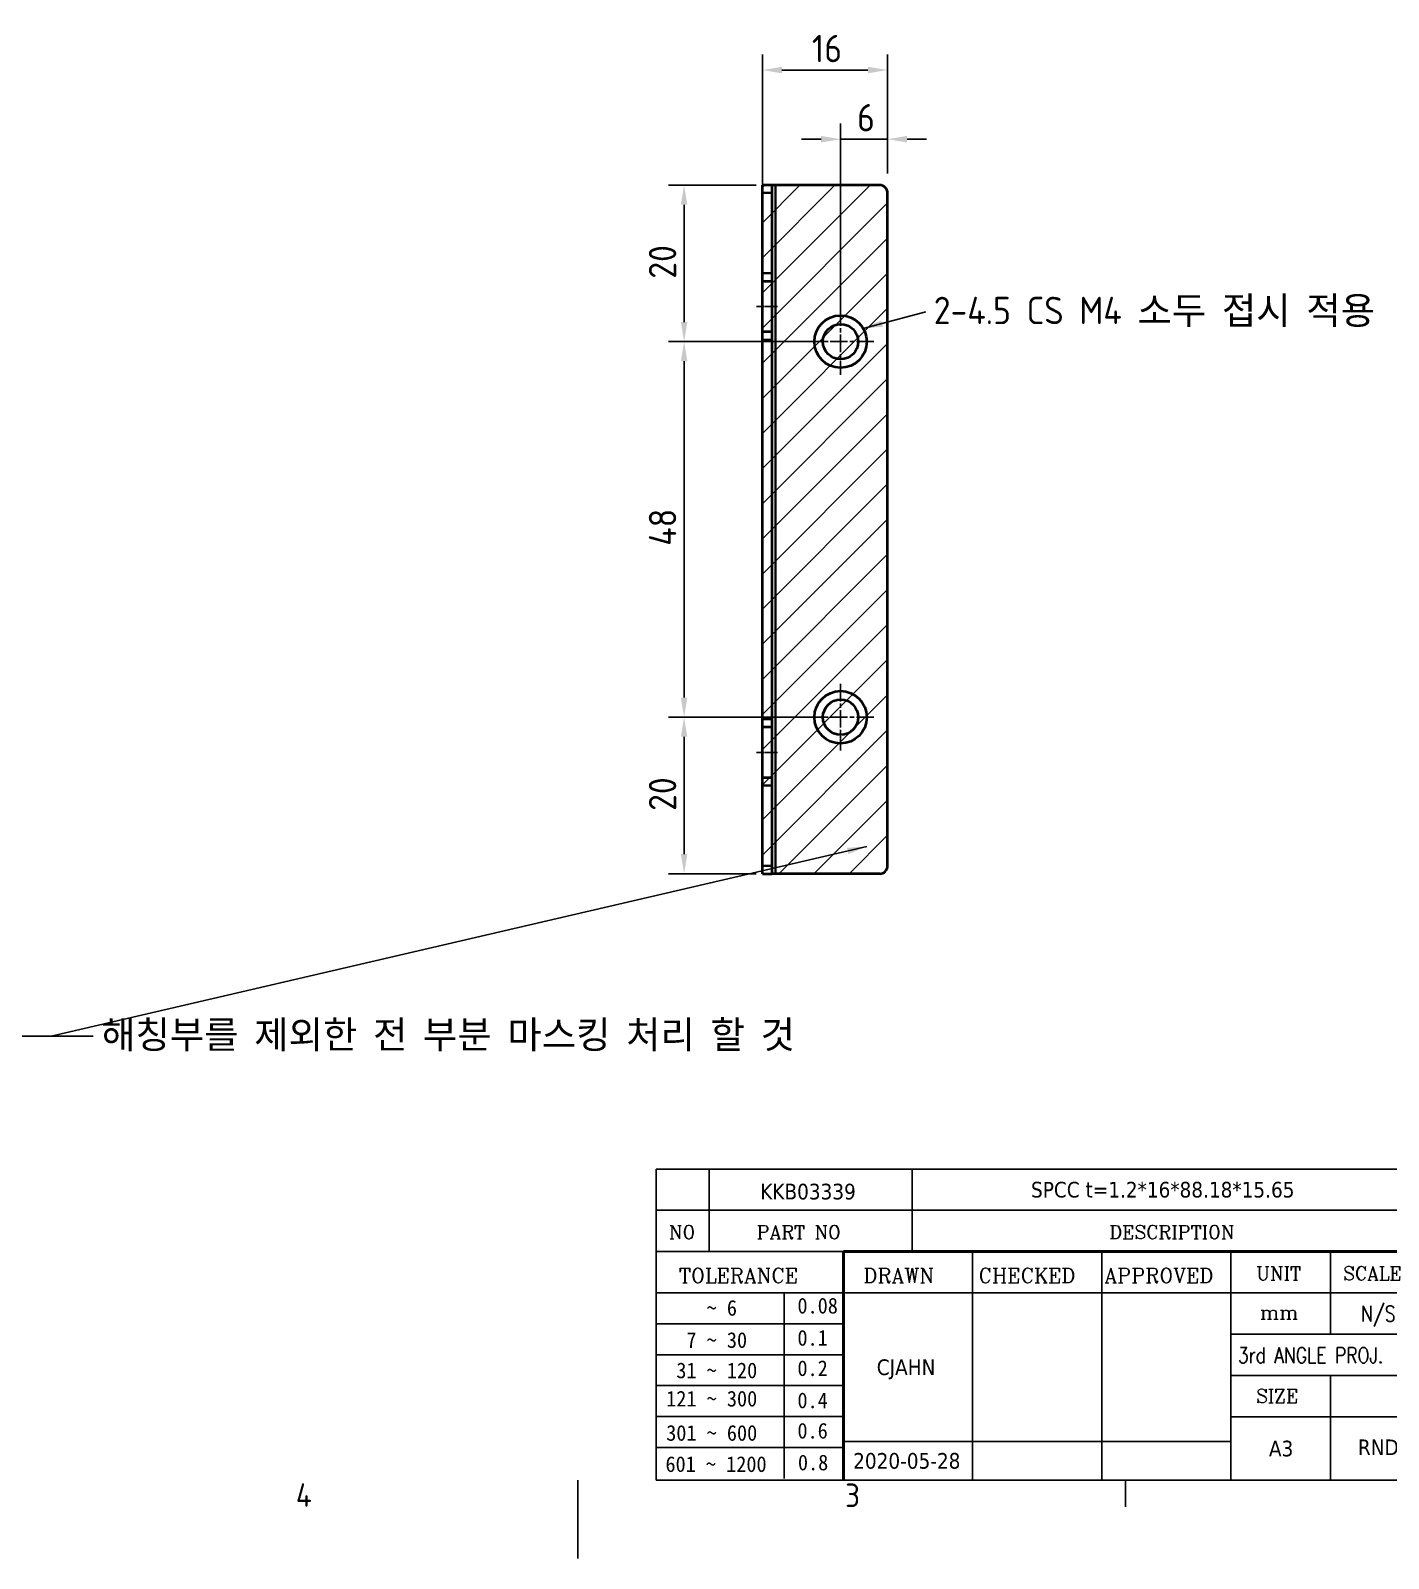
# Model space of a CAD drawing. Header units: millimetres. Extents: x 0 to 420, y 0 to 297.
# Drawn here: x 140.1 to 313.6, y 0 to 195.3 of the extents above; entities that cross this region are included whole.
import ezdxf
from ezdxf.enums import TextEntityAlignment as Align

# ---------------------------------------------------------------- set-up
doc = ezdxf.new("R2010")
doc.units = ezdxf.units.MM
doc.linetypes.add('CHAIN', pattern=[0.35429999999999995, 0.2362, -0.0295, 0.0591, -0.0295])
doc.layers.get('0').update_dxf_attribs({"color": 3, "lineweight": 25})
for name, color, linetype, lineweight in [('가시적인 것(ISO)', 3, 'Continuous', 40), ('가시적인 좁은 것(ISO)', 3, 'Continuous', 35), ('경계(ISO)', 7, 'Continuous', 25), ('기호(ISO)', 5, 'Continuous', 25), ('제목(ISO)', 5, 'Continuous', 50), ('중심 표식(ISO)', 1, 'Continuous', 25), ('중심선(ISO)', 1, 'Continuous', 25), ('치수(ISO)', 2, 'Continuous', 25), ('해치(ISO)', 7, 'Continuous', 18)]:
    doc.layers.add(name, color=color, linetype=linetype, lineweight=lineweight)
doc.styles.add('HAN_291', font='')
doc.styles.add('RC_284', font='ROMANC.shx')
doc.styles.add('RC_287', font='ROMANC.shx')
doc.styles.add('문자 텍스트_PSTEK_POSCO', font='isocp.shx')
doc.styles.add('치수 텍스트_PSTEK_POSCO', font='isocp.shx')
doc.styles.add('텍스트 스타일198', font='tahoma.ttf')
doc.styles.add('텍스트 스타일333', font='ROMANC.shx', dxfattribs={"width": 0.800000011920929})
doc.styles.get('HAN_291').set_extended_font_data('GulimChe')
doc.dimstyles.new('치수_PSTEK_POSCO', dxfattribs={"dimtxt": 3.5, "dimasz": 2.5, "dimexe": 2, "dimexo": 2.5, "dimgap": 1, "dimtad": 1, "dimrnd": 1e-08, "dimdsep": 46, "dimtxsty": '치수 텍스트_PSTEK_POSCO', "dimcen": 0.09, "dimdle": 10, "dimclrd": 7, "dimclre": 7, "dimclrt": 2, "dimadec": 1, "dimazin": 2, "dimtfac": 1, "dimtmove": 0, "dimatfit": 3, "dimfxl": 0, "dimtolj": 1, "dimlwd": -1, "dimlwe": -1, "dimarcsym": 0})
doc.dimstyles.new('치수_PSTEK_POSCO$7', dxfattribs={"dimtxt": 3.5, "dimasz": 2.5, "dimexe": 2, "dimexo": 2.5, "dimgap": 1, "dimtad": 1, "dimrnd": 1e-08, "dimdsep": 46, "dimtxsty": '치수 텍스트_PSTEK_POSCO', "dimcen": 0.09, "dimdle": 10, "dimclrd": 7, "dimclre": 7, "dimclrt": 2, "dimadec": 1, "dimazin": 2, "dimtfac": 1, "dimtmove": 0, "dimatfit": 3, "dimfxl": 0, "dimtolj": 1, "dimlwd": -1, "dimlwe": -1, "dimarcsym": 0})

# ---------------------------------------------------------------- blocks, each defined once
blk = doc.blocks.new('경계 Default Border')
at = {"layer": '경계(ISO)'}
blk.add_line((280, 10), (280, 6.599999666213989), dxfattribs=at)
at = {"layer": '경계(ISO)', "flags": 128}
blk.add_lwpolyline([(210, 0), (210, 10)], dxfattribs=at)
at = {"layer": '경계(ISO)', "color": 2, "char_height": 3.00000011920929, "attachment_point": 7, "style": '문자 텍스트_PSTEK_POSCO'}
for s, insert in [('4', (173.9734701308116, 6.59999988079071)), ('3', (244.1685395229535, 6.57139439638704))]:
    blk.add_mtext(s, dxfattribs=dict(at, insert=insert))
blk = doc.blocks.new('제목 블록 PSTEK')
at = {"color": 180}
for p, q in [((182.475792979055, 11.79100474011392), (182.4757929790549, 51.56524660363496)), ((182.4757929790549, 51.56524660363496), (372.4757929537551, 51.56524660363496)), ((189.2651435055721, 51.56524660363496), (189.2651435055722, 41.00524660363494)), ((215.2152739891528, 41.00524660363494), (215.2152739891528, 51.56524660363496)), ((182.475792979055, 46.2852466036349), (372.4757929537551, 46.28524660363492)), ((182.475792979055, 41.00524660363493), (206.451475290024, 41.00524660363493)), ((222.9401812389276, 11.79100474011392), (222.9401812389276, 41.00524660363494)), ((239.4288871878316, 11.79100474011392), (239.4288871878316, 41.00524660363494)), ((255.9175931367356, 11.79100474011392), (255.9175931367356, 41.00524660363494)), ((268.6918866058747, 41.00524660363494), (268.6918866058747, 30.44524660363498)), ((182.475792979055, 35.72524660363497), (206.451475290024, 35.72524660363497)), ((198.8621818849491, 12.02524660363491), (198.8621818849491, 35.72524660363497)), ((206.451475290024, 35.72524660363497), (372.4757929537551, 35.72524660363497)), ((182.475792979055, 31.77524660363492), (206.451475290024, 31.77524660363492)), ((255.917593136736, 30.44524660363498), (372.4757929537552, 30.44524660363501)), ((182.475792979055, 27.82524660363487), (206.451475290024, 27.82524660363487)), ((182.475792979055, 23.87524660363505), (206.451475290024, 23.87524660363505)), ((255.9175931367359, 25.16524660363502), (372.4757929537552, 25.165246603635)), ((268.6918866058744, 25.16524660363502), (268.6918866058744, 11.79100474011392)), ((182.475792979055, 19.92524660363478), (206.451475290024, 19.92524660363478)), ((255.9175931367359, 19.88524660363481), (310.0881549537553, 19.88524660363481)), ((182.475792979055, 15.97524660363496), (206.451475290024, 15.97524660363496)), ((206.451475290024, 16.74100474011396), (255.9175931367359, 16.74100474011396)), ((182.475792979055, 11.79100474011392), (372.4757929537551, 11.79100474011389))]:
    blk.add_line(p, q, dxfattribs=at)
at = {"color": 7, "lineweight": 50}
for p, q in [((206.4514752900237, 11.79100474011392), (206.4514752900237, 41.00524660363494)), ((206.451475290024, 41.00524660363494), (372.4757929537551, 41.00524660363496))]:
    blk.add_line(p, q, dxfattribs=at)
at = {"layer": '제목(ISO)', "lineweight": 18}
blk.add_line((182.475792979055, 35.72500474011393), (182.475792979055, 11.79100474011392), dxfattribs=at)
at = {"color": 2}
for s, height, style, p in [('NO', 1.742399930953979, 'RC_284', (184.135398793432, 42.62317362549192)), ('PART NO', 1.742399930953979, 'RC_284', (195.3359407378685, 42.62317362549192)), ('DESCRIPTION', 1.742399930953979, 'RC_284', (240.4025565652523, 42.62317362549192)), ('UNIT', 1.742399930953979, 'RC_284', (259.1652673287452, 37.34317362549218)), ('SCALE', 1.742399930953979, 'RC_284', (270.2934779252897, 37.34317362549218)), (' TOLERANCE', 1.899999976158142, 'RC_287', (184.0872874387979, 37.00893196870329)), ('DRAWN', 1.899999976158142, 'RC_287', (208.9766620976279, 37.00893196870329)), ('CHECKED', 1.899999976158142, 'RC_287', (223.6856844514997, 37.00893196870329)), ('APPROVED', 1.899999976158142, 'RC_287', (239.7795453577791, 37.00893196870329)), ('    ~ 6', 2.000000029802322, 'HAN_291', (183.7721304966814, 32.8176515608431)), ('0.08', 2.000000029802322, 'HAN_291', (200.5467345600617, 33.09873600004101)), ('mm', 1.742399930953979, 'RC_284', (259.6505418159997, 32.3543089683787)), ('  7 ~ 30', 2.000000029802322, 'HAN_291', (183.7721304966814, 28.70538114822415)), ('0.1', 2.000000029802322, 'HAN_291', (200.5467345600617, 28.98646558742206)), (' 31 ~ 120', 2.000000029802322, 'HAN_291', (183.7721304966814, 24.82628181916237)), ('0.2', 2.000000029802322, 'HAN_291', (200.5467345600617, 25.10736625836028)), ('SIZE', 1.742399930953979, 'RC_284', (259.1652673287452, 21.69497768947366)), ('121 ~ 300', 2.000000029802322, 'HAN_291', (183.7721304966814, 21.21401206133254)), ('0.4', 2.000000029802322, 'HAN_291', (200.5467345600617, 20.99509650053045)), ('301 ~ 600', 2.000000029802322, 'HAN_291', (183.7721304966814, 16.83491273227077)), ('0.6', 2.000000029802322, 'HAN_291', (200.5467345600617, 17.11599717146868)), ('601 ~ 1200', 2.000000029802322, 'HAN_291', (183.6802025156883, 12.84759660881125)), ('0.8', 2.000000029802322, 'HAN_291', (200.6097246063884, 13.05732192299702))]:
    blk.add_text(s, height=height, dxfattribs=dict(at, style=style)).set_placement(p)
at = {"color": 7, "style": '텍스트 스타일333', "width": 0.7999999523162842}
blk.add_text('N/S', height=2.000000029802322, dxfattribs=at).set_placement((274.7838860285014, 33.08524660363496), align=Align.MIDDLE_CENTER)
at = {"color": 2, "style": '텍스트 스타일333', "width": 0.7999999523162842}
blk.add_text('3rd ANGLE PROJ.', height=2.000000029802322, dxfattribs=at).set_placement((256.8430306642954, 26.76148381654429))
at = {"layer": '제목(ISO)', "color": 7, "style": '텍스트 스타일198'}
for tag, p in [('4._COLOR_001', (314.8191793004938, 49.66248584834325)), ('부품_번호_001', (195.7917158270996, 47.68004260673702)), ('설명_001', (230.4003267665758, 47.92245856837096)), ('재질_001', (292.2765131236743, 47.92524659519488)), ("3._Q'TY_001", (312.7327037528258, 47.90442725317898)), ('질량\\P3;_001', (350.3046145979153, 48.1643332325385)), ('4._COLOR_002', (315.8873965639031, 46.23860660969174)), ('제목_001', (335.5349605824892, 32.12134217035067)), ('설계자_001', (210.6823963971569, 25.23312566343435)), ('부품_번호_001', (334.4509560803315, 26.8052465951949)), ('시트_크기_001', (260.807090429518, 14.83812566343425)), ('프로젝트_001', (272.1712008251486, 14.99433023252886)), ('작성_날짜_001', (207.6662781715662, 13.26600473167383))]:
    blk.add_attdef(tag, p, '', height=2.000000029802322, dxfattribs=at)
for tag, p in [('1._MODEL_NAME', (341.233897335037, 38.36524660363497)), ('점검자', (231.1845342133799, 26.23312567187446)), ('엔지니어링_승인자', (247.673240162284, 26.23312567187446)), ('점검_날짜', (231.1845342133799, 14.26600474011394)), ('엔지니어링_승인_날짜', (247.6732401622839, 14.26600474011394))]:
    blk.add_attdef(tag, text='', height=2.000000029802322, dxfattribs=at).set_placement(p, align=Align.MIDDLE_CENTER)
blk = doc.blocks.new('*D34')
at = {"layer": 'Defpoints', "color": 0}
for p in [(249.5839985957865, 190.2320437228815), (249.5839985957865, 174.5187348665903), (233.5839985957908, 155.7687348665903)]:
    blk.add_point(p, dxfattribs=at)
at = {"layer": '치수(ISO)', "color": 7}
for p, q in [((233.5839985957908, 158.2687348665903), (233.5839985957908, 192.2320437228815)), ((249.5839985957865, 177.0187348665903), (249.5839985957865, 192.2320437228815)), ((236.0839985957908, 190.2320437228815), (247.0839985957865, 190.2320437228815))]:
    blk.add_line(p, q, dxfattribs=at)
for points in [[(236.0839985957908, 190.6487103895482), (236.0839985957908, 189.8153770562149), (233.5839985957908, 190.2320437228815)], [(247.0839985957865, 190.6487103895482), (247.0839985957865, 189.8153770562149), (249.5839985957865, 190.2320437228815)]]:
    blk.add_solid(points, dxfattribs=at)
at = {"layer": '치수(ISO)', "color": 2, "insert": (239.9221875721666, 192.9820437228815), "char_height": 3.5, "attachment_point": 4, "style": '치수 텍스트_PSTEK_POSCO'}
blk.add_mtext('\\A1;16', dxfattribs=at)
blk = doc.blocks.new('*D35')
at = {"layer": 'Defpoints', "color": 0}
for p in [(249.5839985957865, 181.3913384379329), (249.5839985957865, 174.5187348665903), (243.5839985957862, 155.5187348665903)]:
    blk.add_point(p, dxfattribs=at)
at = {"layer": '치수(ISO)', "color": 7}
for p, q in [((243.5839985957862, 158.0187348665903), (243.5839985957862, 183.3913384379329)), ((249.5839985957865, 177.0187348665903), (249.5839985957865, 183.3913384379329)), ((241.0839985957862, 181.3913384379329), (238.5839985957862, 181.3913384379329)), ((243.5839985957862, 181.3913384379329), (249.5839985957865, 181.3913384379329)), ((252.0839985957865, 181.3913384379329), (254.5839985957865, 181.3913384379329))]:
    blk.add_line(p, q, dxfattribs=at)
for points in [[(241.0839985957862, 181.8080051045995), (241.0839985957862, 180.9746717712662), (243.5839985957862, 181.3913384379329)], [(252.0839985957865, 181.8080051045995), (252.0839985957865, 180.9746717712662), (249.5839985957865, 181.3913384379329)]]:
    blk.add_solid(points, dxfattribs=at)
at = {"layer": '치수(ISO)', "color": 2, "insert": (245.6924631627155, 184.1413384379329), "char_height": 3.5, "attachment_point": 4, "style": '치수 텍스트_PSTEK_POSCO'}
blk.add_mtext('\\A1;6', dxfattribs=at)
blk = doc.blocks.new('*D36')
at = {"layer": 'Defpoints', "color": 0}
for p in [(223.5839985957863, 107.5187348665903), (243.5839985957862, 107.5187348665903), (235.2839985957865, 87.51873486659028)]:
    blk.add_point(p, dxfattribs=at)
at = {"layer": '치수(ISO)', "color": 7}
for p, q in [((241.0839985957862, 107.5187348665903), (221.5839985957863, 107.5187348665903)), ((223.5839985957863, 90.0187348665903), (223.5839985957863, 105.0187348665903)), ((232.7839985957865, 87.51873486659028), (221.5839985957863, 87.5187348665903))]:
    blk.add_line(p, q, dxfattribs=at)
for points in [[(223.1673319291196, 105.0187348665903), (224.0006652624529, 105.0187348665903), (223.5839985957863, 107.5187348665903)], [(223.1673319291196, 90.0187348665903), (224.0006652624529, 90.01873486659028), (223.5839985957863, 87.5187348665903)]]:
    blk.add_solid(points, dxfattribs=at)
at = {"layer": '치수(ISO)', "color": 2, "insert": (220.8336541075973, 95.53791793745643), "char_height": 3.5, "attachment_point": 4, "rotation": 90, "style": '치수 텍스트_PSTEK_POSCO'}
blk.add_mtext('\\A1;20', dxfattribs=at)
blk = doc.blocks.new('*D37')
at = {"layer": 'Defpoints', "color": 0}
for p in [(223.5839985957863, 175.5187348665903), (235.2839985957865, 175.5187348665903), (243.5839985957862, 155.5187348665903)]:
    blk.add_point(p, dxfattribs=at)
at = {"layer": '치수(ISO)', "color": 7}
for p, q in [((232.7839985957865, 175.5187348665903), (221.5839985957863, 175.5187348665903)), ((223.5839985957863, 158.0187348665903), (223.5839985957863, 173.0187348665903)), ((241.0839985957862, 155.5187348665903), (221.5839985957863, 155.5187348665903))]:
    blk.add_line(p, q, dxfattribs=at)
for points in [[(223.1673319291196, 173.0187348665903), (224.0006652624529, 173.0187348665903), (223.5839985957863, 175.5187348665903)], [(223.1673319291196, 158.0187348665903), (224.0006652624529, 158.0187348665903), (223.5839985957863, 155.5187348665903)]]:
    blk.add_solid(points, dxfattribs=at)
at = {"layer": '치수(ISO)', "color": 2, "insert": (220.8336541075973, 163.5579179374564), "char_height": 3.5, "attachment_point": 4, "rotation": 90, "style": '치수 텍스트_PSTEK_POSCO'}
blk.add_mtext('\\A1;20', dxfattribs=at)
blk = doc.blocks.new('*D38')
at = {"layer": 'Defpoints', "color": 0}
for p in [(223.5839985957863, 155.5187348665903), (243.5839985957862, 155.5187348665903), (243.5839985957862, 107.5187348665903)]:
    blk.add_point(p, dxfattribs=at)
at = {"layer": '치수(ISO)', "color": 7}
for p, q in [((241.0839985957862, 155.5187348665903), (221.5839985957863, 155.5187348665903)), ((223.5839985957863, 110.0187348665903), (223.5839985957863, 153.0187348665903)), ((241.0839985957862, 107.5187348665903), (221.5839985957863, 107.5187348665903))]:
    blk.add_line(p, q, dxfattribs=at)
for points in [[(223.1673319291196, 153.0187348665903), (224.0006652624529, 153.0187348665903), (223.5839985957863, 155.5187348665903)], [(223.1673319291196, 110.0187348665903), (224.0006652624529, 110.0187348665903), (223.5839985957863, 107.5187348665903)]]:
    blk.add_solid(points, dxfattribs=at)
at = {"layer": '치수(ISO)', "color": 2, "insert": (220.8339985957862, 129.4287348665903), "char_height": 3.5, "attachment_point": 4, "rotation": 90, "style": '치수 텍스트_PSTEK_POSCO'}
blk.add_mtext('\\A1;48', dxfattribs=at)

msp = doc.modelspace()

# ---------------------------------------------------------------- hatches: boundary and pattern name
at = {"layer": '해치(ISO)'}
h = msp.add_hatch(dxfattribs=at)
h.set_pattern_fill('ANSI31', color=1, scale=25.4, style=0)
h.set_pattern_definition([(45, (0, 0), (-2.245064030267288, 2.245064030267288), [])])
edge = h.paths.add_edge_path()
edge.add_line((248.5839985957865, 175.5187348665903), (233.5839985957905, 175.5187348665903))
edge.add_line((233.5839985957905, 175.5187348665903), (233.5839985957905, 87.51873486659026))
edge.add_line((233.5839985957905, 87.51873486659028), (248.5839985957865, 87.51873486659028))
edge.add_arc((248.5839985957865, 88.51873486659028), 0.9999999999999987, 270, 360)
edge.add_line((249.5839985957865, 88.51873486659028), (249.5839985957865, 174.5187348665903))
edge.add_arc((248.5839985957865, 174.5187348665903), 0.9999999999999964, 0, 90)

# ---------------------------------------------------------------- linework, layer by layer
at = {"layer": '가시적인 것(ISO)'}
for p, q in [((233.5839985957908, 174.5187348665903), (233.5839985957905, 175.5187348665903)), ((234.7839985957905, 175.5187348665903), (233.5839985957905, 175.5187348665903)), ((233.5839985957908, 164.2687348665903), (233.5839985957908, 174.5187348665903)), ((234.7839985957905, 175.5187348665903), (234.7839985957908, 174.5187348665903)), ((235.2839985957866, 175.5187348665903), (234.7839985957867, 175.5187348665903)), ((234.7839985957908, 174.5187348665903), (234.7839985957908, 164.2687348665903)), ((248.5839985957865, 175.5187348665903), (235.2839985957865, 175.5187348665903)), ((249.5839985957865, 88.51873486659028), (249.5839985957866, 174.5187348665903)), ((233.5839985957905, 163.2687348665903), (233.5839985957908, 164.2687348665903)), ((234.7839985957908, 164.2687348665903), (234.7839985957905, 163.2687348665903)), ((233.5839985957905, 163.2687348665903), (234.7839985957905, 163.2687348665903)), ((233.5839985957884, 156.7687348665903), (233.5839985957884, 163.2687348665903)), ((234.7839985957884, 163.2687348665903), (234.7839985957884, 156.7687348665903)), ((233.5839985957908, 155.7687348665903), (233.5839985957905, 156.7687348665903)), ((234.7839985957905, 156.7687348665903), (233.5839985957905, 156.7687348665903)), ((234.7839985957905, 156.7687348665903), (234.7839985957908, 155.7687348665903)), ((233.5839985957908, 107.2687348665903), (233.5839985957908, 155.7687348665903)), ((234.7839985957908, 155.7687348665903), (234.7839985957908, 107.2687348665903)), ((233.5839985957905, 106.2687348665903), (233.5839985957908, 107.2687348665903)), ((233.5839985957905, 106.2687348665903), (234.7839985957905, 106.2687348665903)), ((233.5839985957884, 99.7687348665903), (233.5839985957884, 106.2687348665903)), ((234.7839985957908, 107.2687348665903), (234.7839985957905, 106.2687348665903)), ((234.7839985957884, 106.2687348665903), (234.7839985957884, 99.7687348665903)), ((233.5839985957908, 98.76873486659028), (233.5839985957905, 99.76873486659028)), ((234.7839985957905, 99.76873486659028), (233.5839985957905, 99.76873486659028)), ((234.7839985957905, 99.76873486659028), (234.7839985957908, 98.76873486659028)), ((233.5839985957908, 88.51873486659028), (233.5839985957908, 98.7687348665903)), ((234.7839985957908, 98.7687348665903), (234.7839985957908, 88.51873486659028)), ((233.5839985957905, 87.51873486659028), (233.5839985957908, 88.51873486659028)), ((234.7839985957908, 88.51873486659028), (234.7839985957905, 87.51873486659028)), ((233.5839985957905, 87.51873486659025), (234.7839985957905, 87.51873486659025)), ((235.2839985957866, 87.51873486659028), (234.7839985957867, 87.51873486659028)), ((248.5839985957865, 87.51873486659028), (235.2839985957865, 87.51873486659028))]:
    msp.add_line(p, q, dxfattribs=at)
for centre, radius in [((243.5839985957865, 155.5187348665903), 3.35), ((243.5839985957862, 155.5187348665903), 2.25), ((243.5839985957865, 107.5187348665903), 3.35), ((243.5839985957862, 107.5187348665903), 2.25)]:
    msp.add_circle(centre, radius, dxfattribs=at)
for centre, radius, start, end in [((248.5839985957865, 174.5187348665903), 0.9999999999999964, 0, 90), ((248.5839985957865, 88.51873486659028), 1.000000000000001, 270, 0)]:
    msp.add_arc(centre, radius, start, end, dxfattribs=at)
at = {"layer": '가시적인 좁은 것(ISO)'}
for p, q in [((233.5839985957908, 174.5187348665903), (234.7839985957908, 174.5187348665903)), ((235.2839985957865, 175.5187348665903), (235.2839985957865, 87.51873486659028)), ((234.7839985957908, 164.2687348665903), (233.5839985957908, 164.2687348665903)), ((233.5839985957908, 155.7687348665903), (234.7839985957908, 155.7687348665903)), ((234.7839985957908, 107.2687348665903), (233.5839985957908, 107.2687348665903)), ((233.5839985957908, 98.7687348665903), (234.7839985957908, 98.7687348665903)), ((234.7839985957908, 88.51873486659028), (233.5839985957908, 88.51873486659028))]:
    msp.add_line(p, q, dxfattribs=at)
at = {"layer": '중심 표식(ISO)', "linetype": 'CHAIN', "ltscale": 9.445162773132324}
for p, q in [((243.5839985957862, 159.7687348665903), (243.5839985957862, 151.2687348665903)), ((247.8339985957862, 155.5187348665903), (239.3339985957862, 155.5187348665903)), ((243.5839985957862, 111.7687348665903), (243.5839985957862, 103.2687348665903)), ((247.8339985957862, 107.5187348665903), (239.3339985957862, 107.5187348665903))]:
    msp.add_line(p, q, dxfattribs=at)
at = {"layer": '중심선(ISO)', "linetype": 'CHAIN', "ltscale": 3.000159978866577}
for p, q in [((232.8339985957884, 160.0187348665903), (235.5339985957884, 160.0187348665903)), ((232.8339985957884, 103.0187348665903), (235.5339985957884, 103.0187348665903))]:
    msp.add_line(p, q, dxfattribs=at)

# ---------------------------------------------------------------- block references
msp.add_blockref('경계 Default Border', (0, 0))
ref = msp.add_blockref('제목 블록 PSTEK', (37.52420704624484, -1.791004740113895))
ref.add_attrib('설계자_001', 'CJAHN', (248.2066034434017, 23.44212092332045), dxfattribs={"layer": '제목(ISO)', "color": 7, "height": 2.000000029802322, "style": '텍스트 스타일198'})
ref.add_attrib('프로젝트_001', 'RND_컨버터_2020_ESC 5kV', (309.6954078713934, 13.20332549241496), dxfattribs={"layer": '제목(ISO)', "color": 7, "height": 2.000000029802322, "style": '텍스트 스타일198'})
ref.add_attrib('시트_크기_001', 'A3', (298.3312974757628, 13.04712092332036), dxfattribs={"layer": '제목(ISO)', "color": 7, "height": 2.000000029802322, "style": '텍스트 스타일198'})
ref.add_attrib('작성_날짜_001', '2020-05-28', (245.190485217811, 11.47499999155994), dxfattribs={"layer": '제목(ISO)', "color": 7, "height": 2.000000029802322, "style": '텍스트 스타일198'})
ref.add_attrib('설명_001', 'SPCC t=1.2*16*88.18*15.65', (267.9245338128206, 46.13145382825707), dxfattribs={"layer": '제목(ISO)', "color": 7, "height": 2.000000029802322, "style": '텍스트 스타일198'})
ref.add_attrib('부품_번호_001', 'KKB03339', (233.3159228733444, 45.88903786662313), dxfattribs={"layer": '제목(ISO)', "color": 7, "height": 2.000000029802322, "style": '텍스트 스타일198'})

# ---------------------------------------------------------------- texts
at = {"layer": '기호(ISO)', "color": 2, "insert": (255.4914229658883, 159.3172032708917), "char_height": 3.499999940395355, "width": 65.74088377952577, "attachment_point": 4, "line_spacing_factor": 0.612500011920929, "style": '치수 텍스트_PSTEK_POSCO'}
msp.add_mtext('{2-4.5 CS M4 소두 접시 적용}', dxfattribs=at)
at = {"layer": '기호(ISO)', "color": 1, "insert": (149.0760285660748, 66.76299551088549), "char_height": 3.499999940395355, "width": 102.7306270599365, "attachment_point": 4, "style": '치수 텍스트_PSTEK_POSCO'}
msp.add_mtext('{\\fISOCP|b0|i0;\\H3.5000;해칭부를 제외한 전 부분 마스킹 처리 할 것}', dxfattribs=at)
at = {"layer": '기호(ISO)', "color": 2, "insert": (141.6773694209897, 66.76153548998846), "char_height": 3.499999940395355, "attachment_point": 4, "style": '치수 텍스트_PSTEK_POSCO'}
msp.add_mtext('{\\fISOCP|b0|i0;\\H3.5000; }', dxfattribs=at)

# ---------------------------------------------------------------- dimensions: what is measured, and where the dimension line sits
at = {"layer": '치수(ISO)', "color": 7}
for base, p1, p2, angle, override, picture, middle in [((249.5839985957865, 190.2320437228815), (233.5839985957908, 155.7687348665903), (249.5839985957865, 174.5187348665903), 180, {"dimdec": 2, "dimtp": 0, "dimtm": -0, "dimtdec": 2, "dimtofl": 0, "dimatfit": 1}, '*D34', (241.5839985957887, 190.2320437228815)), ((249.5839985957865, 181.3913384379329), (243.5839985957862, 155.5187348665903), (249.5839985957865, 174.5187348665903), 180, {"dimdec": 2, "dimtp": 0, "dimtm": -0, "dimtdec": 2, "dimtofl": 1, "dimatfit": 1}, '*D35', (246.5839985957864, 181.3913384379329)), ((223.5839985957863, 175.5187348665903), (243.5839985957862, 155.5187348665903), (235.2839985957865, 175.5187348665903), 90, {"dimdec": 2, "dimtp": 0, "dimtm": -0, "dimtdec": 2, "dimtofl": 0, "dimatfit": 1}, '*D37', (223.5839985957862, 165.5287348665902)), ((223.5839985957863, 155.5187348665903), (243.5839985957862, 107.5187348665903), (243.5839985957862, 155.5187348665903), 90, {"dimdec": 2, "dimtp": 0, "dimtm": -0, "dimtdec": 2, "dimtofl": 0, "dimatfit": 1}, '*D38', (223.5839985957862, 131.5287348665903)), ((223.5839985957863, 107.5187348665903), (235.2839985957865, 87.51873486659028), (243.5839985957862, 107.5187348665903), 90, {"dimdec": 2, "dimtp": 0, "dimtm": -0, "dimtdec": 2, "dimtofl": 0, "dimatfit": 1}, '*D36', (223.5839985957862, 97.50873486659029))]:
    dim = msp.add_linear_dim(base=base, p1=p1, p2=p2, angle=angle, dimstyle='치수_PSTEK_POSCO', override=override, dxfattribs=at)
    dim.commit()
    dim.dimension.update_dxf_attribs({"geometry": picture, "text_midpoint": middle, "dimtype": 160})

# ---------------------------------------------------------------- leaders
at = {"layer": '기호(ISO)', "color": 7, "annotation_type": 0, "has_hookline": 1}
for points, hookline_direction, text_width in [([(246.4851836984646, 157.19373486659), (254.4914229658883, 159.3172032708917)], 0, 57.53804348179258), ([(113.5634941047776, 122.0934407274744), (124.0550307507462, 66.76299551088549), (148.0760285660748, 66.76299551088549)], 0, 90.88033844775055), ([(246.9408843253716, 90.99314465367954), (142.6773694209897, 66.76153548998846)], 1, 1.556141639885027)]:
    msp.add_leader(points, dimstyle='치수_PSTEK_POSCO$7', override={"dimtad": 0}, dxfattribs=dict(at, hookline_direction=hookline_direction, text_width=text_width))

doc.saveas('drawing.dxf')
